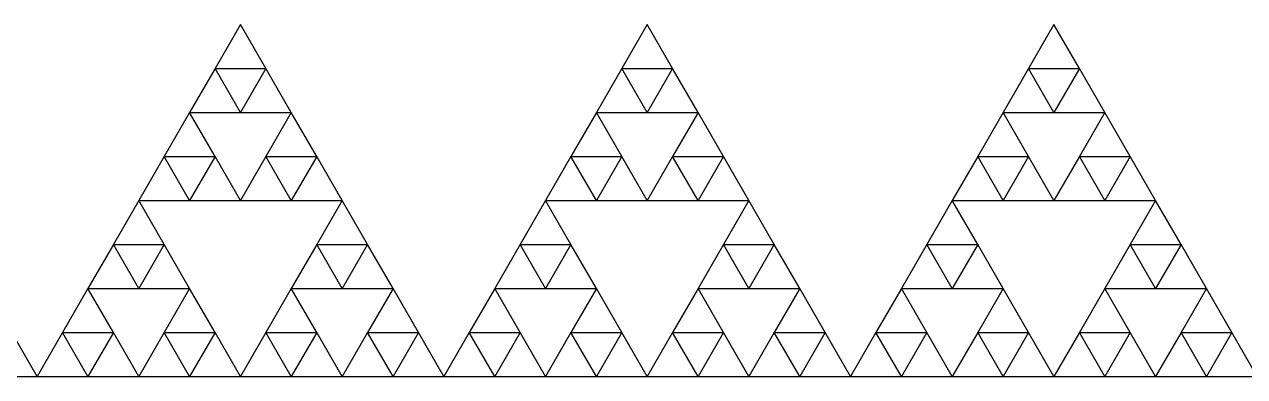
# Model space of a CAD drawing. Header units: metres. Extents: x -50 to 50, y -29 to 58.
# Drawn here: x -4.736 to -0.049, y 36.084 to 37.438 of the extents above; entities that cross this region are included whole.
import ezdxf

# ---------------------------------------------------------------- set-up
doc = ezdxf.new("R2010")
doc.units = ezdxf.units.M

msp = doc.modelspace()

# ---------------------------------------------------------------- linework, layer by layer
for p, q in [((-3.90625, 37.4375), (-4.00391, 37.2684)), ((-3.80859, 37.2684), (-3.90625, 37.4375)), ((-2.34375, 37.4375), (-2.44141, 37.2684)), ((-2.24609, 37.2684), (-2.34375, 37.4375)), ((-0.78125, 37.4375), (-0.87891, 37.2684)), ((-0.68359, 37.2684), (-0.78125, 37.4375)), ((-4.00391, 37.2684), (-4.10156, 37.0993)), ((-3.90625, 37.0993), (-4.00391, 37.2684)), ((-4.00391, 37.2684), (-3.80859, 37.2684)), ((-3.80859, 37.2684), (-3.90625, 37.0993)), ((-3.71094, 37.0993), (-3.80859, 37.2684)), ((-2.44141, 37.2684), (-2.53906, 37.0993)), ((-2.34375, 37.0993), (-2.44141, 37.2684)), ((-2.44141, 37.2684), (-2.24609, 37.2684)), ((-2.24609, 37.2684), (-2.34375, 37.0993)), ((-2.14844, 37.0993), (-2.24609, 37.2684)), ((-0.87891, 37.2684), (-0.97656, 37.0993)), ((-0.78125, 37.0993), (-0.87891, 37.2684)), ((-0.87891, 37.2684), (-0.68359, 37.2684)), ((-0.68359, 37.2684), (-0.78125, 37.0993)), ((-0.58594, 37.0993), (-0.68359, 37.2684)), ((-4.10156, 37.0993), (-4.19922, 36.9301)), ((-4.00391, 36.9301), (-4.10156, 37.0993)), ((-4.10156, 37.0993), (-3.90625, 37.0993)), ((-3.90625, 37.0993), (-3.71094, 37.0993)), ((-3.71094, 37.0993), (-3.80859, 36.9301)), ((-3.61328, 36.9301), (-3.71094, 37.0993)), ((-2.53906, 37.0993), (-2.63672, 36.9301)), ((-2.44141, 36.9301), (-2.53906, 37.0993)), ((-2.53906, 37.0993), (-2.34375, 37.0993)), ((-2.34375, 37.0993), (-2.14844, 37.0993)), ((-2.14844, 37.0993), (-2.24609, 36.9301)), ((-2.05078, 36.9301), (-2.14844, 37.0993)), ((-0.97656, 37.0993), (-1.07422, 36.9301)), ((-0.87891, 36.9301), (-0.97656, 37.0993)), ((-0.97656, 37.0993), (-0.78125, 37.0993)), ((-0.78125, 37.0993), (-0.58594, 37.0993)), ((-0.58594, 37.0993), (-0.68359, 36.9301)), ((-0.48828, 36.9301), (-0.58594, 37.0993)), ((-4.19922, 36.9301), (-4.29688, 36.761)), ((-4.10156, 36.761), (-4.19922, 36.9301)), ((-4.19922, 36.9301), (-4.00391, 36.9301)), ((-4.00391, 36.9301), (-4.10156, 36.761)), ((-3.90625, 36.761), (-4.00391, 36.9301)), ((-3.80859, 36.9301), (-3.90625, 36.761)), ((-3.71094, 36.761), (-3.80859, 36.9301)), ((-3.80859, 36.9301), (-3.61328, 36.9301)), ((-3.61328, 36.9301), (-3.71094, 36.761)), ((-3.51562, 36.761), (-3.61328, 36.9301)), ((-2.63672, 36.9301), (-2.73438, 36.761)), ((-2.53906, 36.761), (-2.63672, 36.9301)), ((-2.63672, 36.9301), (-2.44141, 36.9301)), ((-2.44141, 36.9301), (-2.53906, 36.761)), ((-2.34375, 36.761), (-2.44141, 36.9301)), ((-2.24609, 36.9301), (-2.34375, 36.761)), ((-2.14844, 36.761), (-2.24609, 36.9301)), ((-2.24609, 36.9301), (-2.05078, 36.9301)), ((-2.05078, 36.9301), (-2.14844, 36.761)), ((-1.95312, 36.761), (-2.05078, 36.9301)), ((-1.07422, 36.9301), (-1.17188, 36.761)), ((-0.97656, 36.761), (-1.07422, 36.9301)), ((-1.07422, 36.9301), (-0.87891, 36.9301)), ((-0.87891, 36.9301), (-0.97656, 36.761)), ((-0.78125, 36.761), (-0.87891, 36.9301)), ((-0.68359, 36.9301), (-0.78125, 36.761)), ((-0.58594, 36.761), (-0.68359, 36.9301)), ((-0.68359, 36.9301), (-0.48828, 36.9301)), ((-0.48828, 36.9301), (-0.58594, 36.761)), ((-0.39062, 36.761), (-0.48828, 36.9301)), ((-4.29688, 36.761), (-4.39453, 36.5918)), ((-4.19922, 36.5918), (-4.29688, 36.761)), ((-4.29688, 36.761), (-4.10156, 36.761)), ((-4.10156, 36.761), (-3.90625, 36.761)), ((-3.90625, 36.761), (-3.71094, 36.761)), ((-3.71094, 36.761), (-3.51562, 36.761)), ((-3.51562, 36.761), (-3.61328, 36.5918)), ((-3.41797, 36.5918), (-3.51562, 36.761)), ((-2.73438, 36.761), (-2.83203, 36.5918)), ((-2.63672, 36.5918), (-2.73438, 36.761)), ((-2.73438, 36.761), (-2.53906, 36.761)), ((-2.53906, 36.761), (-2.34375, 36.761)), ((-2.34375, 36.761), (-2.14844, 36.761)), ((-2.14844, 36.761), (-1.95312, 36.761)), ((-1.95312, 36.761), (-2.05078, 36.5918)), ((-1.85547, 36.5918), (-1.95312, 36.761)), ((-1.17188, 36.761), (-1.26953, 36.5918)), ((-1.07422, 36.5918), (-1.17188, 36.761)), ((-1.17188, 36.761), (-0.97656, 36.761)), ((-0.97656, 36.761), (-0.78125, 36.761)), ((-0.78125, 36.761), (-0.58594, 36.761)), ((-0.58594, 36.761), (-0.39062, 36.761)), ((-0.39062, 36.761), (-0.48828, 36.5918)), ((-0.29297, 36.5918), (-0.39062, 36.761)), ((-4.39453, 36.5918), (-4.49219, 36.4227)), ((-4.29688, 36.4227), (-4.39453, 36.5918)), ((-4.39453, 36.5918), (-4.19922, 36.5918)), ((-4.19922, 36.5918), (-4.29688, 36.4227)), ((-4.10156, 36.4227), (-4.19922, 36.5918)), ((-3.61328, 36.5918), (-3.71094, 36.4227)), ((-3.51562, 36.4227), (-3.61328, 36.5918)), ((-3.61328, 36.5918), (-3.41797, 36.5918)), ((-3.41797, 36.5918), (-3.51562, 36.4227)), ((-3.32031, 36.4227), (-3.41797, 36.5918)), ((-2.83203, 36.5918), (-2.92969, 36.4227)), ((-2.73438, 36.4227), (-2.83203, 36.5918)), ((-2.83203, 36.5918), (-2.63672, 36.5918)), ((-2.63672, 36.5918), (-2.73438, 36.4227)), ((-2.53906, 36.4227), (-2.63672, 36.5918)), ((-2.05078, 36.5918), (-2.14844, 36.4227)), ((-1.95312, 36.4227), (-2.05078, 36.5918)), ((-2.05078, 36.5918), (-1.85547, 36.5918)), ((-1.85547, 36.5918), (-1.95312, 36.4227)), ((-1.75781, 36.4227), (-1.85547, 36.5918)), ((-1.26953, 36.5918), (-1.36719, 36.4227)), ((-1.17188, 36.4227), (-1.26953, 36.5918)), ((-1.26953, 36.5918), (-1.07422, 36.5918)), ((-1.07422, 36.5918), (-1.17188, 36.4227)), ((-0.97656, 36.4227), (-1.07422, 36.5918)), ((-0.48828, 36.5918), (-0.58594, 36.4227)), ((-0.39062, 36.4227), (-0.48828, 36.5918)), ((-0.48828, 36.5918), (-0.29297, 36.5918)), ((-0.29297, 36.5918), (-0.39062, 36.4227)), ((-0.19531, 36.4227), (-0.29297, 36.5918)), ((-4.49219, 36.4227), (-4.58984, 36.2535)), ((-4.39453, 36.2535), (-4.49219, 36.4227)), ((-4.49219, 36.4227), (-4.29688, 36.4227)), ((-4.29688, 36.4227), (-4.10156, 36.4227)), ((-4.10156, 36.4227), (-4.19922, 36.2535)), ((-4.00391, 36.2535), (-4.10156, 36.4227)), ((-3.71094, 36.4227), (-3.80859, 36.2535)), ((-3.61328, 36.2535), (-3.71094, 36.4227)), ((-3.71094, 36.4227), (-3.51562, 36.4227)), ((-3.51562, 36.4227), (-3.32031, 36.4227)), ((-3.32031, 36.4227), (-3.41797, 36.2535)), ((-3.22266, 36.2535), (-3.32031, 36.4227)), ((-2.92969, 36.4227), (-3.02734, 36.2535)), ((-2.83203, 36.2535), (-2.92969, 36.4227)), ((-2.92969, 36.4227), (-2.73438, 36.4227)), ((-2.73438, 36.4227), (-2.53906, 36.4227)), ((-2.53906, 36.4227), (-2.63672, 36.2535)), ((-2.44141, 36.2535), (-2.53906, 36.4227)), ((-2.14844, 36.4227), (-2.24609, 36.2535)), ((-2.05078, 36.2535), (-2.14844, 36.4227)), ((-2.14844, 36.4227), (-1.95312, 36.4227)), ((-1.95312, 36.4227), (-1.75781, 36.4227)), ((-1.75781, 36.4227), (-1.85547, 36.2535)), ((-1.66016, 36.2535), (-1.75781, 36.4227)), ((-1.36719, 36.4227), (-1.46484, 36.2535)), ((-1.26953, 36.2535), (-1.36719, 36.4227)), ((-1.36719, 36.4227), (-1.17188, 36.4227)), ((-1.17188, 36.4227), (-0.97656, 36.4227)), ((-0.97656, 36.4227), (-1.07422, 36.2535)), ((-0.87891, 36.2535), (-0.97656, 36.4227)), ((-0.58594, 36.4227), (-0.68359, 36.2535)), ((-0.48828, 36.2535), (-0.58594, 36.4227)), ((-0.58594, 36.4227), (-0.39062, 36.4227)), ((-0.39062, 36.4227), (-0.19531, 36.4227)), ((-0.19531, 36.4227), (-0.29297, 36.2535)), ((-0.09766, 36.2535), (-0.19531, 36.4227)), ((-4.6875, 36.0844), (-4.78516, 36.2535)), ((-4.58984, 36.2535), (-4.6875, 36.0844)), ((-4.49219, 36.0844), (-4.58984, 36.2535)), ((-4.58984, 36.2535), (-4.39453, 36.2535)), ((-4.39453, 36.2535), (-4.49219, 36.0844)), ((-4.29688, 36.0844), (-4.39453, 36.2535)), ((-4.19922, 36.2535), (-4.29688, 36.0844)), ((-4.10156, 36.0844), (-4.19922, 36.2535)), ((-4.19922, 36.2535), (-4.00391, 36.2535)), ((-4.00391, 36.2535), (-4.10156, 36.0844)), ((-3.90625, 36.0844), (-4.00391, 36.2535)), ((-3.80859, 36.2535), (-3.90625, 36.0844)), ((-3.71094, 36.0844), (-3.80859, 36.2535)), ((-3.80859, 36.2535), (-3.61328, 36.2535)), ((-3.61328, 36.2535), (-3.71094, 36.0844)), ((-3.51562, 36.0844), (-3.61328, 36.2535)), ((-3.41797, 36.2535), (-3.51562, 36.0844)), ((-3.32031, 36.0844), (-3.41797, 36.2535)), ((-3.41797, 36.2535), (-3.22266, 36.2535)), ((-3.22266, 36.2535), (-3.32031, 36.0844)), ((-3.125, 36.0844), (-3.22266, 36.2535)), ((-3.02734, 36.2535), (-3.125, 36.0844)), ((-2.92969, 36.0844), (-3.02734, 36.2535)), ((-3.02734, 36.2535), (-2.83203, 36.2535)), ((-2.83203, 36.2535), (-2.92969, 36.0844)), ((-2.73438, 36.0844), (-2.83203, 36.2535)), ((-2.63672, 36.2535), (-2.73438, 36.0844)), ((-2.53906, 36.0844), (-2.63672, 36.2535)), ((-2.63672, 36.2535), (-2.44141, 36.2535)), ((-2.44141, 36.2535), (-2.53906, 36.0844)), ((-2.34375, 36.0844), (-2.44141, 36.2535)), ((-2.24609, 36.2535), (-2.34375, 36.0844)), ((-2.14844, 36.0844), (-2.24609, 36.2535)), ((-2.24609, 36.2535), (-2.05078, 36.2535)), ((-2.05078, 36.2535), (-2.14844, 36.0844)), ((-1.95312, 36.0844), (-2.05078, 36.2535)), ((-1.85547, 36.2535), (-1.95312, 36.0844)), ((-1.75781, 36.0844), (-1.85547, 36.2535)), ((-1.85547, 36.2535), (-1.66016, 36.2535)), ((-1.66016, 36.2535), (-1.75781, 36.0844)), ((-1.5625, 36.0844), (-1.66016, 36.2535)), ((-1.46484, 36.2535), (-1.5625, 36.0844)), ((-1.36719, 36.0844), (-1.46484, 36.2535)), ((-1.46484, 36.2535), (-1.26953, 36.2535)), ((-1.26953, 36.2535), (-1.36719, 36.0844)), ((-1.17188, 36.0844), (-1.26953, 36.2535)), ((-1.07422, 36.2535), (-1.17188, 36.0844)), ((-0.97656, 36.0844), (-1.07422, 36.2535)), ((-1.07422, 36.2535), (-0.87891, 36.2535)), ((-0.87891, 36.2535), (-0.97656, 36.0844)), ((-0.78125, 36.0844), (-0.87891, 36.2535)), ((-0.68359, 36.2535), (-0.78125, 36.0844)), ((-0.58594, 36.0844), (-0.68359, 36.2535)), ((-0.68359, 36.2535), (-0.48828, 36.2535)), ((-0.48828, 36.2535), (-0.58594, 36.0844)), ((-0.39062, 36.0844), (-0.48828, 36.2535)), ((-0.29297, 36.2535), (-0.39062, 36.0844)), ((-0.19531, 36.0844), (-0.29297, 36.2535)), ((-0.29297, 36.2535), (-0.09766, 36.2535)), ((-0.09766, 36.2535), (-0.19531, 36.0844)), ((0, 36.0844), (-0.09766, 36.2535)), ((-4.88281, 36.0844), (-4.6875, 36.0844)), ((-4.6875, 36.0844), (-4.49219, 36.0844)), ((-4.49219, 36.0844), (-4.29688, 36.0844)), ((-4.29688, 36.0844), (-4.10156, 36.0844)), ((-4.10156, 36.0844), (-3.90625, 36.0844)), ((-3.90625, 36.0844), (-3.71094, 36.0844)), ((-3.71094, 36.0844), (-3.51562, 36.0844)), ((-3.51562, 36.0844), (-3.32031, 36.0844)), ((-3.32031, 36.0844), (-3.125, 36.0844)), ((-3.125, 36.0844), (-2.92969, 36.0844)), ((-2.92969, 36.0844), (-2.73438, 36.0844)), ((-2.73438, 36.0844), (-2.53906, 36.0844)), ((-2.53906, 36.0844), (-2.34375, 36.0844)), ((-2.34375, 36.0844), (-2.14844, 36.0844)), ((-2.14844, 36.0844), (-1.95312, 36.0844)), ((-1.95312, 36.0844), (-1.75781, 36.0844)), ((-1.75781, 36.0844), (-1.5625, 36.0844)), ((-1.5625, 36.0844), (-1.36719, 36.0844)), ((-1.36719, 36.0844), (-1.17188, 36.0844)), ((-1.17188, 36.0844), (-0.97656, 36.0844)), ((-0.97656, 36.0844), (-0.78125, 36.0844)), ((-0.78125, 36.0844), (-0.58594, 36.0844)), ((-0.58594, 36.0844), (-0.39062, 36.0844)), ((-0.39062, 36.0844), (-0.19531, 36.0844)), ((-0.19531, 36.0844), (0, 36.0844))]:
    msp.add_line(p, q)

doc.saveas('drawing.dxf')
